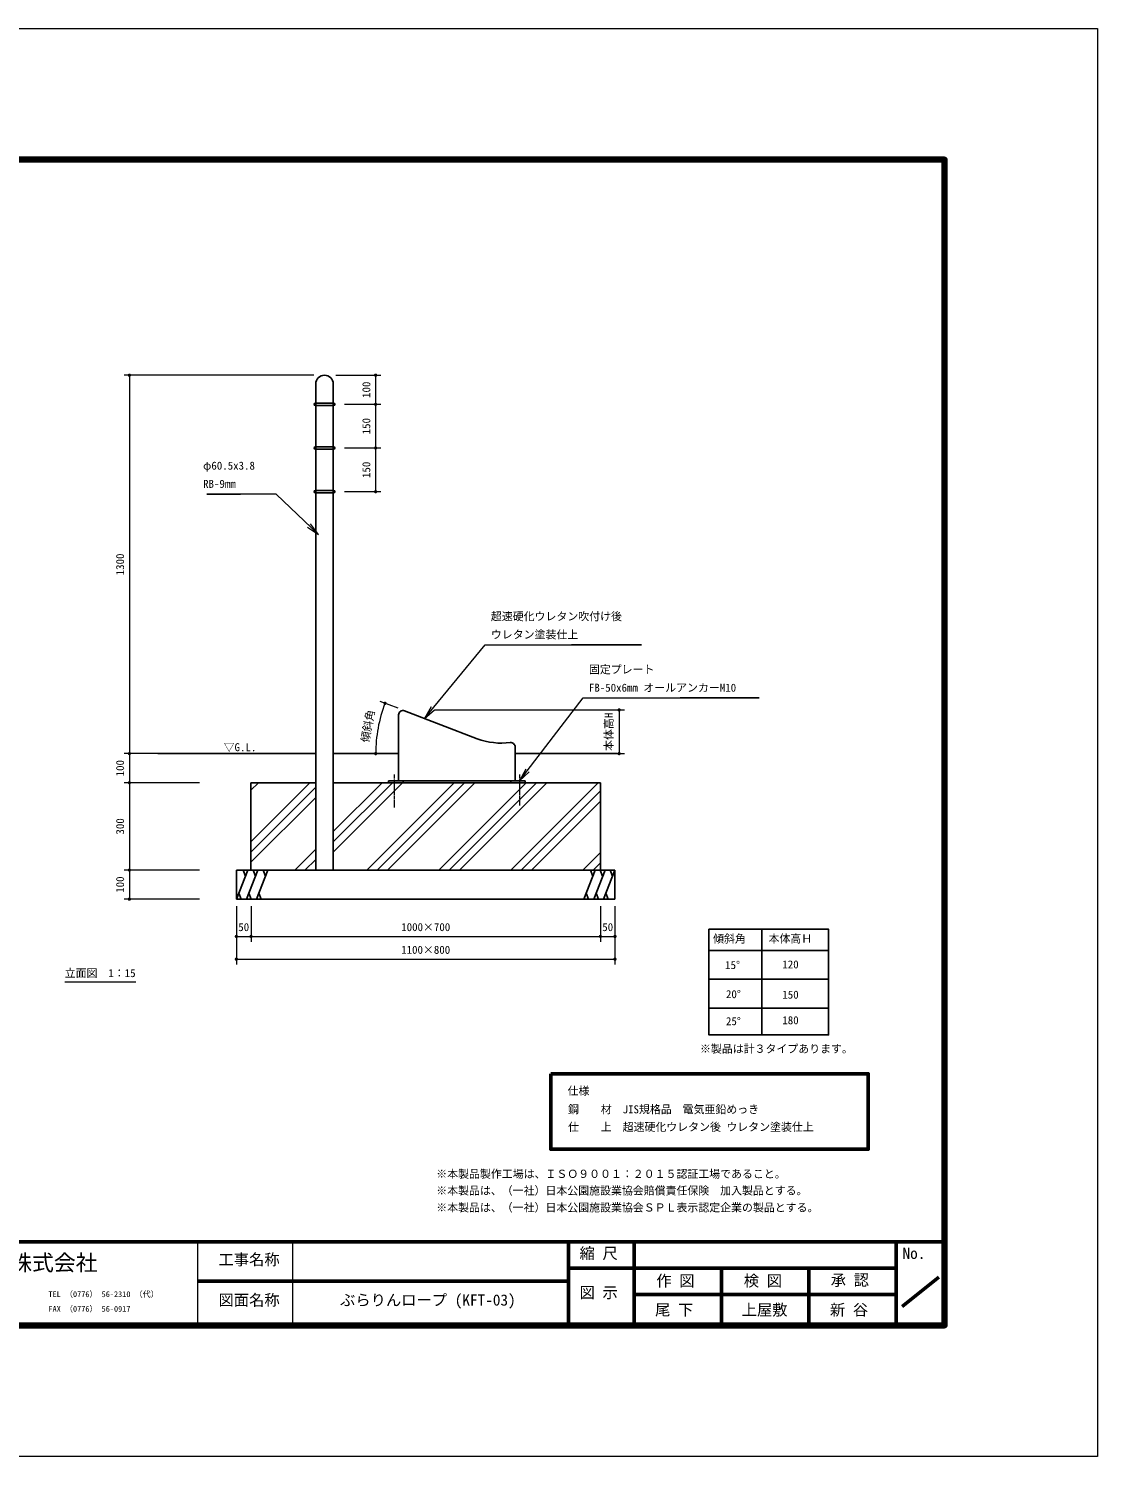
# Model space of a CAD drawing. Units: millimetres at full size, sheet at 1:15. Extents: x -300 to 6600, y -225 to 4680.
# Drawn here: x 2930 to 6600, y -225 to 4680 of the extents above; entities that cross this region are included whole.
import ezdxf
from ezdxf.enums import TextEntityAlignment as Align

# ---------------------------------------------------------------- set-up
doc = ezdxf.new("R2010")
doc.units = ezdxf.units.MM
doc.header["$LTSCALE"] = 15
doc.linetypes.add('USER1', pattern=[1.2, 0.8, -0.1, 0.2, -0.1])
for name, color, linetype, lineweight in [('D-BMK\u3000構造物基準線(中心線等)', 2, 'USER1', 13), ('D-MTR-LINE\u3000区切り線、罫線', 7, 'Continuous', 25), ('D-STR-DIM\u3000寸法線、寸法値', 7, 'Continuous', 13), ('D-STR-HTXT\u3000旗上げ', 7, 'Continuous', 13), ('D-STR\u3000構造物外形線', 1, 'Continuous', 25), ('D-TTL-FRAM', 7, 'Continuous', 50), ('D-TTL-FRAM\u3000タイトル枠、凡例図枠', 2, 'Continuous', 50), ('D-TTL-TXT', 7, 'Continuous', 13), ('V-nasSTD', 3, 'Continuous', 140)]:
    doc.layers.add(name, color=color, linetype=linetype, lineweight=lineweight)
for name, color, linetype in [('D-DOC\u3000文章(説明、指示、参照事項等)', 7, 'Continuous'), ('D-MTR-TXT\u3000文字列、数量表示文字列', 7, 'Continuous'), ('D-STR-TXT\u3000文字列', 7, 'Continuous')]:
    doc.layers.add(name, color=color, linetype=linetype)
doc.styles.add('ＭＳ ゴシック', font='')
doc.styles.get('ＭＳ ゴシック').set_extended_font_data('MS Gothic')

# ---------------------------------------------------------------- blocks, each defined once
blk = doc.blocks.new('filled_dot')
at = {"color": 0, "linetype": 'Continuous', "lineweight": -2, "const_width": 1.25}
blk.add_lwpolyline([(-0.625, 0, 1), (0.625, 0, 1)], format="xyb", close=True, dxfattribs=at)
blk = doc.blocks.new('open_arrow')
at = {"color": 0, "linetype": 'Continuous', "lineweight": -2}
blk.add_lwpolyline([(7.5, 1.25), (0, 0), (7.5, -1.25)], dxfattribs=at)

msp = doc.modelspace()

# ---------------------------------------------------------------- linework, layer by layer
at = {"layer": 'D-BMK\u3000構造物基準線(中心線等)'}
for p, q in [((4185.6, 2117.71), (4185.6, 2004.71)), ((4615.6, 2117.71), (4615.6, 2009.71))]:
    msp.add_line(p, q, dxfattribs=at)
at = {"layer": 'D-MTR-LINE\u3000区切り線、罫線'}
for p, q in [((5447.46, 1586.2), (5447.46, 1223.01)), ((5265.84, 1512.78), (5677.08, 1512.78)), ((5265.84, 1414.88), (5677.08, 1414.88)), ((5265.84, 1314.62), (5677.08, 1314.62))]:
    msp.add_line(p, q, dxfattribs=at)
msp.add_lwpolyline([(5265.84, 1586.2), (5677.08, 1586.2), (5677.08, 1223.01), (5265.84, 1223.01)], close=True, dxfattribs=at)
at = {"layer": 'D-STR-DIM\u3000寸法線、寸法値'}
for p, q in [((3909.78, 3489.17), (3258.1, 3489.17)), ((3276.1, 3489.17), (3276.1, 2189.29)), ((3985.04, 3489.29), (4139.6, 3489.29)), ((4121.6, 3489.29), (4121.6, 3389.17)), ((4015.29, 3389.17), (4139.6, 3389.17)), ((4015.29, 3389.17), (4139.6, 3389.17)), ((4121.6, 3389.17), (4121.6, 3239.17)), ((4015.29, 3239.17), (4139.6, 3239.17)), ((4015.29, 3239.17), (4139.6, 3239.17)), ((4121.6, 3239.17), (4121.6, 3089.17)), ((4015.29, 3089.17), (4139.6, 3089.17)), ((4198.6, 2345.07), (4137.14, 2368.75)), ((4324.6, 2339.29), (4975.6, 2339.29)), ((4957.6, 2339.29), (4957.6, 2189.29)), ((3516.6, 2189.29), (3258.1, 2189.29)), ((3516.6, 2189.29), (3258.1, 2189.29)), ((3276.1, 2189.29), (3276.1, 2089.29)), ((4639.6, 2189.29), (4975.6, 2189.29)), ((3516.6, 2089.29), (3258.1, 2089.29)), ((3516.6, 2089.29), (3258.1, 2089.29)), ((3276.1, 2089.29), (3276.1, 1789.29)), ((3516.6, 1789.29), (3258.1, 1789.29)), ((3516.6, 1789.29), (3258.1, 1789.29)), ((3276.1, 1789.29), (3276.1, 1689.29)), ((3516.6, 1689.29), (3258.1, 1689.29)), ((3643.49, 1665.29), (3643.49, 1543.29)), ((3643.49, 1665.29), (3643.49, 1465.29)), ((3693.83, 1665.29), (3693.83, 1543.29)), ((3693.83, 1665.29), (3693.83, 1543.29)), ((4893.49, 1665.29), (4893.49, 1543.29)), ((4893.49, 1665.29), (4893.49, 1543.29)), ((4943.49, 1665.29), (4943.49, 1543.29)), ((4943.49, 1665.29), (4943.49, 1465.29)), ((3643.49, 1561.29), (3693.83, 1561.29)), ((3693.83, 1561.29), (4893.49, 1561.29)), ((4893.49, 1561.29), (4943.49, 1561.29)), ((3643.49, 1483.29), (4943.49, 1483.29))]:
    msp.add_line(p, q, dxfattribs=at)
msp.add_arc((4603, 2189.29), 481.23, 158.93262, 180, dxfattribs=at)
at = {"layer": 'D-STR-HTXT\u3000旗上げ'}
msp.add_line((3053.95, 1405.82), (3297.7, 1405.82), dxfattribs=at)
for points in [[(3925.31, 2941.59), (3779.8, 3080.73), (3773.8, 3080.73), (3542.42, 3080.73), (3658.11, 3080.73)], [(4289.73, 2309.96), (4498.1, 2562.92), (4504.1, 2562.92), (5034.64, 2562.92), (4793.91, 2562.92)], [(4615.6, 2095.29), (4834.56, 2380.51), (4840.56, 2380.51), (5438.78, 2380.51), (5167.43, 2380.51)]]:
    msp.add_lwpolyline(points, dxfattribs=at)
at = {"layer": 'D-STR\u3000構造物外形線'}
for p, q in [((3915.79, 3459.04), (3915.79, 3393.67)), ((3915.79, 3459.04), (3915.79, 1789.29)), ((3976.29, 3459.04), (3976.29, 3393.67)), ((3976.29, 3459.04), (3976.29, 1789.29)), ((3914.6, 3393.67), (3977.48, 3393.67)), ((3914.6, 3384.67), (3977.48, 3384.67)), ((3914.6, 3243.67), (3977.48, 3243.67)), ((3914.6, 3234.67), (3977.48, 3234.67)), ((3914.6, 3093.67), (3977.48, 3093.67)), ((3914.6, 3084.67), (3977.48, 3084.67)), ((4200.6, 2322.45), (4200.6, 2095.29)), ((4220.99, 2336.44), (4470.6, 2240.29)), ((4600.6, 2212.3), (4600.6, 2095.29)), ((3374.2, 2189.29), (3915.79, 2189.29)), ((3976.29, 2189.29), (4200.6, 2189.29)), ((4600.6, 2189.29), (4950.83, 2189.29)), ((3693.49, 2063.38), (3719.41, 2089.29)), ((3693.49, 1886.6), (3896.19, 2089.29)), ((3915.79, 2089.29), (3693.49, 2089.29)), ((3693.49, 2089.29), (3693.49, 1789.29)), ((3693.49, 1851.25), (3915.79, 2073.54)), ((3976.29, 1921.91), (4143.67, 2089.29)), ((3976.29, 1886.56), (4179.03, 2089.29)), ((3976.29, 1851.2), (4214.38, 2089.29)), ((4893.49, 2089.29), (3976.29, 2089.29)), ((4091.16, 1789.29), (4391.16, 2089.29)), ((4126.52, 1789.29), (4426.52, 2089.29)), ((4161.87, 1789.29), (4461.87, 2089.29)), ((4215.6, 2095.29), (4165.6, 2095.29)), ((4165.6, 2095.29), (4165.6, 2089.29)), ((4165.6, 2089.29), (4215.6, 2089.29)), ((4215.6, 2089.29), (4215.6, 2095.29)), ((4215.6, 2095.29), (4585.6, 2095.29)), ((4338.65, 1789.29), (4638.65, 2089.29)), ((4374, 1789.29), (4674, 2089.29)), ((4409.36, 1789.29), (4709.36, 2089.29)), ((4635.6, 2095.29), (4585.6, 2095.29)), ((4585.6, 2095.29), (4585.6, 2089.29)), ((4585.6, 2089.29), (4635.6, 2089.29)), ((4586.14, 1789.29), (4886.14, 2089.29)), ((4621.49, 1789.29), (4893.49, 2061.3)), ((4635.6, 2089.29), (4635.6, 2095.29)), ((4893.49, 1789.29), (4893.49, 2089.29)), ((3693.49, 1815.89), (3915.79, 2038.19)), ((4656.85, 1789.29), (4893.49, 2025.94)), ((3843.67, 1789.29), (3915.79, 1861.41)), ((3879.03, 1789.29), (3915.79, 1826.06)), ((4833.62, 1789.29), (4893.49, 1849.16)), ((4943.49, 1789.29), (3643.49, 1789.29)), ((3643.49, 1789.29), (3643.49, 1689.29)), ((3643.49, 1689.29), (3682.39, 1789.29)), ((3674.38, 1768.69), (3666.37, 1789.29)), ((3677.8, 1689.29), (3716.7, 1789.29)), ((3693.49, 1789.29), (4893.49, 1789.29)), ((3708.69, 1768.69), (3700.67, 1789.29)), ((3712.11, 1689.29), (3751.01, 1789.29)), ((3742.99, 1768.69), (3734.98, 1789.29)), ((3914.38, 1789.29), (3915.79, 1790.7)), ((4835.98, 1689.29), (4874.88, 1789.29)), ((4866.87, 1768.69), (4858.85, 1789.29)), ((4868.98, 1789.29), (4893.49, 1813.81)), ((4870.29, 1689.29), (4909.19, 1789.29)), ((4901.17, 1768.69), (4893.16, 1789.29)), ((4904.59, 1689.29), (4943.49, 1789.29)), ((4935.48, 1768.69), (4927.47, 1789.29)), ((4943.49, 1689.29), (4943.49, 1789.29)), ((3643.49, 1689.29), (4943.49, 1689.29)), ((3651.51, 1709.89), (3659.52, 1689.29)), ((3685.82, 1709.89), (3693.83, 1689.29)), ((3720.12, 1709.89), (3728.14, 1689.29)), ((4844, 1709.89), (4852.01, 1689.29)), ((4878.3, 1709.89), (4886.32, 1689.29)), ((4912.61, 1709.89), (4920.62, 1689.29))]:
    msp.add_line(p, q, dxfattribs=at)
for centre, radius, start, end in [((3946.04, 3459.04), 30.25, 0, 180), ((3914.6, 3389.17), 4.5, 90, 270), ((3977.48, 3389.17), 4.5, 270, 90), ((3914.6, 3239.17), 4.5, 90, 270), ((3977.48, 3239.17), 4.5, 270, 90), ((3914.6, 3089.17), 4.5, 90, 270), ((3977.48, 3089.17), 4.5, 270, 90), ((4215.6, 2322.45), 15, 68.93262, 180), ((4554.1, 2466.21), 240.85, 249.71542, 277.07204), ((4585.6, 2212.3), 15, 0, 97.07204)]:
    msp.add_arc(centre, radius, start, end, dxfattribs=at)
at = {"layer": 'D-TTL-FRAM'}
for p, q in [((225, 511.83), (6075, 511.83)), ((4784.42, 511.83), (4784.42, 225)), ((5009.42, 511.83), (5009.42, 225)), ((5909.42, 511.83), (5909.42, 225)), ((5009.42, 421.83), (4784.42, 421.83)), ((5009.42, 421.83), (5909.42, 421.83)), ((5309.42, 225), (5309.42, 421.83)), ((5609.42, 421.83), (5609.42, 225)), ((4784.42, 376.83), (3509.42, 376.83)), ((5928.99, 290.2), (6054.99, 391)), ((5909.42, 331.83), (5009.42, 331.83))]:
    msp.add_line(p, q, dxfattribs=at)
at = {"layer": 'D-TTL-FRAM\u3000タイトル枠、凡例図枠'}
msp.add_lwpolyline([(4723.02, 1089.67), (5813.37, 1089.67), (5813.37, 830.06), (4723.02, 830.06)], close=True, dxfattribs=at)
at = {"layer": 'D-TTL-TXT'}
for p, q in [((3509.42, 511.83), (3509.42, 225)), ((3836.97, 225), (3836.97, 511.83))]:
    msp.add_line(p, q, dxfattribs=at)
at = {"layer": 'V-nasSTD', "color": 7, "lineweight": 13}
msp.add_lwpolyline([(-300, -225), (-300, 4680), (6600, 4680), (6600, -225)], close=True, dxfattribs=at)
at = {"layer": 'V-nasSTD'}
msp.add_lwpolyline([(225, 225), (225, 4230), (6075, 4230), (6075, 225)], close=True, dxfattribs=at)

# ---------------------------------------------------------------- block references
at = {"layer": 'D-STR-DIM\u3000寸法線、寸法値', "xscale": 4.5, "yscale": 4.5}
for p, rotation in [((3276.1, 3489.17), 270), ((4121.6, 3489.29), 270), ((4121.6, 3389.17), 90), ((4121.6, 3389.17), 270), ((4121.6, 3239.17), 90), ((4121.6, 3239.17), 270), ((4121.6, 3089.17), 90), ((4153.93, 2362.28), 250.9), ((4957.6, 2339.29), 270), ((3276.1, 2189.29), 90), ((3276.1, 2189.29), 270), ((4121.77, 2189.29), 88), ((4957.6, 2189.29), 90), ((3276.1, 2089.29), 90), ((3276.1, 2089.29), 270), ((3276.1, 1789.29), 90), ((3276.1, 1789.29), 270), ((3276.1, 1689.29), 90), ((3693.83, 1561.29), 180), ((4893.49, 1561.29), 180), ((4943.49, 1561.29), 180), ((4943.49, 1483.29), 180)]:
    msp.add_blockref('filled_dot', p, dxfattribs=dict(at, rotation=rotation))
for p in [(3643.49, 1561.29), (3693.83, 1561.29), (4893.49, 1561.29), (3643.49, 1483.29)]:
    msp.add_blockref('filled_dot', p, dxfattribs=at)
at = {"layer": 'D-STR-HTXT\u3000旗上げ', "xscale": 6, "yscale": 6}
for p, rotation in [((3925.31, 2941.59), 136.3), ((4289.73, 2309.96), 50.5), ((4615.6, 2095.29), 52.5)]:
    msp.add_blockref('open_arrow', p, dxfattribs=dict(at, rotation=rotation))

# ---------------------------------------------------------------- texts
at = {"layer": 'D-DOC\u3000文章(説明、指示、参照事項等)', "style": 'ＭＳ ゴシック'}
for s, p in [('※製品は計３タイプあります。', (5235.28, 1153.29)), ('仕様', (4780.75, 1008.8)), ('鋼\u3000\u3000材\u3000JIS規格品\u3000電気亜鉛めっき', (4782.25, 945.37)), ('仕\u3000\u3000上\u3000超速硬化ウレタン後 ウレタン塗装仕上 ', (4782.25, 884.78)), ('※本製品製作工場は、ＩＳＯ９００１：２０１５認証工場であること。', (4329.7, 723.53)), ('※本製品は、（一社）日本公園施設業協会賠償責任保険\u3000加入製品とする。\u3000', (4329.7, 666.16)), ('※本製品は、（一社）日本公園施設業協会ＳＰＬ表示認定企業の製品とする。', (4329.7, 607.91))]:
    msp.add_text(s, height=27.49, dxfattribs=at).set_placement(p, align=Align.BOTTOM_LEFT)
at = {"layer": 'D-MTR-TXT\u3000文字列、数量表示文字列', "style": 'ＭＳ ゴシック'}
for s, p in [('傾斜角', (5280.28, 1531.5)), ('本体高Ｈ', (5470.66, 1531.73)), ('15°', (5321.57, 1441.01)), ('120', (5518.03, 1443.29)), ('20°', (5324.54, 1341.01)), ('150', (5518.03, 1339.29)), ('25°', (5324.54, 1248.14)), ('180', (5518.03, 1251.43))]:
    msp.add_text(s, height=27.49, dxfattribs=at).set_placement(p, align=Align.BOTTOM_LEFT)
at = {"layer": 'D-STR-DIM\u3000寸法線、寸法値', "style": 'ＭＳ ゴシック'}
for s, rotation, p in [('100', 90, (4089.54, 3439.23)), ('150', 90, (4089.54, 3314.17)), ('150', 90, (4089.54, 3164.17)), ('1300', 90, (3244.04, 2839.23)), ('傾斜角', 79.466, (4094.89, 2283.77)), ('本体高H', 90, (4922.2, 2264.29)), ('100', 90, (3244.04, 2139.29)), ('300', 90, (3244.04, 1939.29)), ('100', 90, (3244.04, 1739.29))]:
    msp.add_text(s, height=27.49, rotation=rotation, dxfattribs=at).set_placement(p, align=Align.MIDDLE_CENTER)
for s, p in [('50', (3668.66, 1593.36)), ('1000×700', (4293.66, 1593.36)), ('50', (4918.49, 1593.36)), ('1100×800', (4293.49, 1515.36))]:
    msp.add_text(s, height=27.49, dxfattribs=at).set_placement(p, align=Align.MIDDLE_CENTER)
at = {"layer": 'D-STR-HTXT\u3000旗上げ', "style": 'ＭＳ ゴシック'}
for s, p in [('φ60.5x3.8', (3529.2, 3156.55)), ('RB-9mm', (3529.2, 3094.05)), ('超速硬化ウレタン吹付け後', (4517.41, 2638.73)), ('ウレタン塗装仕上', (4517.41, 2576.23)), ('固定プレート', (4853.88, 2456.33)), ('FB-50x6mm オールアンカーM10', (4853.88, 2393.83)), ('立面図\u30001：15', (3053.95, 1413.32))]:
    msp.add_text(s, height=27.49, dxfattribs=at).set_placement(p, align=Align.BOTTOM_LEFT)
at = {"layer": 'D-STR-TXT\u3000文字列', "style": 'ＭＳ ゴシック'}
msp.add_text('▽G.L.', height=27.49, dxfattribs=at).set_placement((3599.75, 2189.29), align=Align.BOTTOM_LEFT)
at = {"layer": 'D-TTL-TXT', "style": 'ＭＳ ゴシック'}
for s, height, p in [('縮 尺', 38.49, (4821.85, 441.98)), ('No.', 38.49, (5930.73, 441.98)), ('上屋敷工業株式会社', 54.99, (2491.7, 396.61)), ('工事名称', 38.49, (3582.12, 420.46)), ('作 図', 38.49, (5085.46, 347.83)), ('検 図', 38.49, (5385.68, 347.83)), ('承 認', 38.49, (5684.35, 350.08)), ('TEL （0776） 56-2310 （代）', 19.79, (2998.2, 316.48)), ('図 示', 38.49, (4821.85, 307.31)), ('FAX （0776） 56-0917', 19.79, (2998.2, 266.11)), ('図面名称', 38.49, (3582.12, 281.55)), ('ぶらりんロープ (KFT-03)', 38.49, (3999.44, 281.55)), ('尾 下', 38.49, (5081.19, 247.91)), ('上屋敷', 38.49, (5378.39, 247.91)), ('新 谷', 38.49, (5681.41, 247.91))]:
    msp.add_text(s, height=height, dxfattribs=at).set_placement(p, align=Align.BOTTOM_LEFT)

doc.saveas('drawing.dxf')
